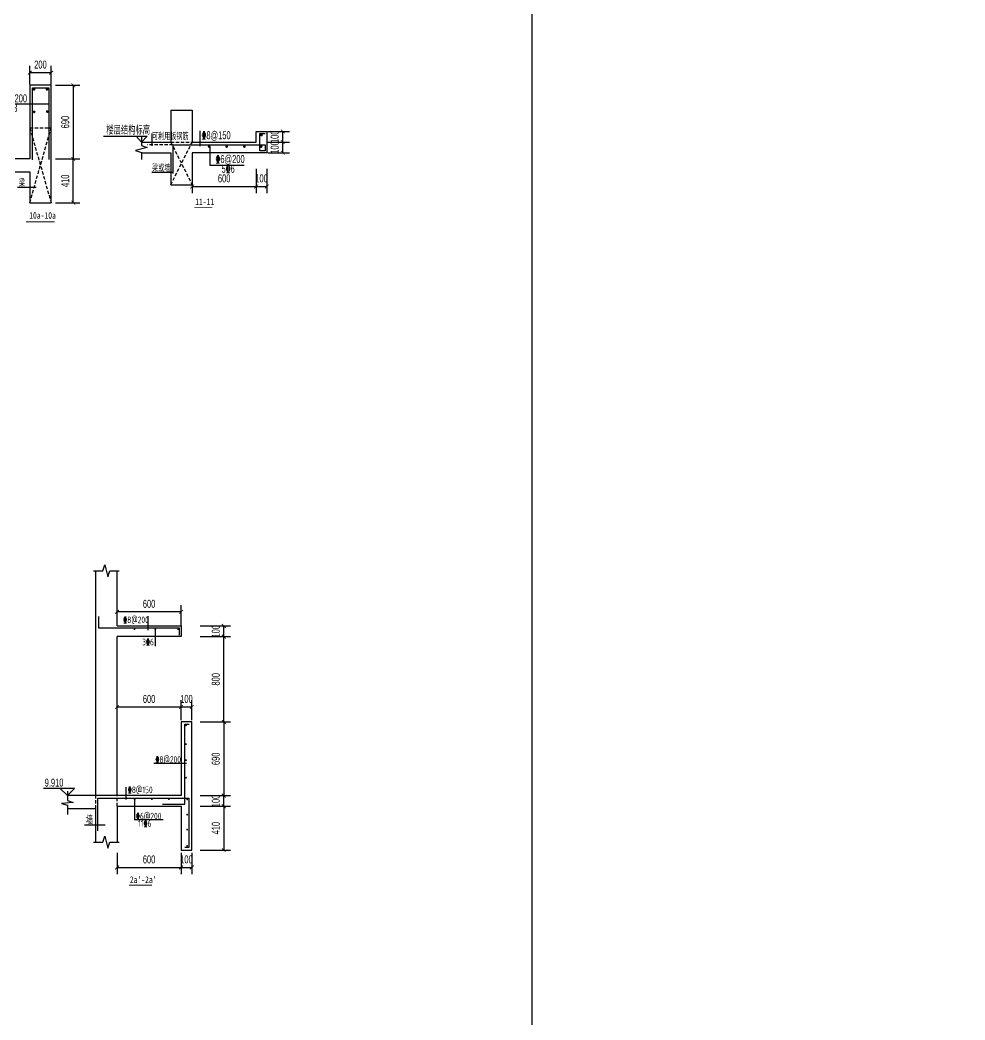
# Model space of a CAD drawing. Extents: x -173820 to 521180, y -715739 to 158231.
# Drawn here: x 49968 to 85370, y -15146 to 22333 of the extents above; entities that cross this region are included whole.
import ezdxf

# ---------------------------------------------------------------- set-up
doc = ezdxf.new("R2010")
doc.units = 0
doc.header["$LTSCALE"] = 1000
doc.linetypes.add('HIDDEN2', pattern=[0.1875, 0.125, -0.0625])
doc.layers.add('JG1', color=3, linetype='Continuous')
doc.layers.add('模板线', color=3, linetype='Continuous')
doc.styles.add('TEXTDIM', font='njadri_romans1.shx', dxfattribs={"width": 0.7, "bigfont": 'njadri_fhztxt.shx'})
doc.styles.add('TEXTSTEEL', font='njadri_tssdeng.shx', dxfattribs={"width": 0.7, "bigfont": 'njadri_tssdchn.shx'})
doc.styles.add('钢筋', font='tssdeng.shx', dxfattribs={"width": 0.7, "height": 250, "bigfont": 'tssdchn.shx'})
doc.styles.add('黑体', font='simhei.ttf', dxfattribs={"width": 0.8})
doc.dimstyles.new('DIM100', dxfattribs={"dimtxt": 300, "dimasz": 1, "dimexe": 250, "dimexo": 0, "dimgap": 150, "dimtad": 1, "dimdec": 0, "dimzin": 0, "dimdsep": 46, "dimtxsty": 'TEXTDIM', "dimblk": 'DI', "dimcen": 0, "dimclrt": 7, "dimadec": 0, "dimazin": 0, "dimtfac": 1, "dimtdec": 0, "dimtix": 1, "dimtmove": 2, "dimatfit": 3, "dimldrblk": 'DI', "dimfxl": 0, "dimtolj": 1, "dimtzin": 0, "dimarcsym": 0})

# ---------------------------------------------------------------- blocks, each defined once
blk = doc.blocks.new('DI')
at = {"color": 3, "const_width": 30}
blk.add_lwpolyline([(-71, -71), (71, 71)], dxfattribs=at)
blk = doc.blocks.new('*D2233')
at = {"layer": 'Defpoints', "color": 0}
for p in [(2869, 5752), (2869, 2992), (3529, 2992)]:
    blk.add_point(p, dxfattribs=at)
at = {"layer": 'JG1', "color": 0, "lineweight": -2}
for p, q in [((2869, 5752), (3779, 5752)), ((3529, 5751), (3529, 2993)), ((2869, 2992), (3779, 2992))]:
    blk.add_line(p, q, dxfattribs=at)
for p, rotation in [((3529, 5752), 90), ((3529, 2992), 270)]:
    blk.add_blockref('DI', p, dxfattribs=dict(at, rotation=rotation))
at = {"layer": 'JG1', "color": 7, "insert": (3229, 4372), "char_height": 300, "attachment_point": 5, "rotation": 90, "style": 'TEXTDIM'}
blk.add_mtext('\\A1;690', dxfattribs=at)
blk = doc.blocks.new('*D2234')
at = {"layer": 'Defpoints', "color": 0}
for p in [(2869, 2992), (3529, 2992), (2869, 1352)]:
    blk.add_point(p, dxfattribs=at)
at = {"layer": 'JG1', "color": 0, "lineweight": -2}
for p, q in [((2869, 2992), (3779, 2992)), ((3529, 1353), (3529, 2991)), ((2869, 1352), (3779, 1352))]:
    blk.add_line(p, q, dxfattribs=at)
for p, rotation in [((3529, 2992), 90), ((3529, 1352), 270)]:
    blk.add_blockref('DI', p, dxfattribs=dict(at, rotation=rotation))
at = {"layer": 'JG1', "color": 7, "insert": (3229, 2172), "char_height": 300, "attachment_point": 5, "rotation": 90, "style": 'TEXTDIM'}
blk.add_mtext('\\A1;410', dxfattribs=at)
blk = doc.blocks.new('*D2235')
at = {"layer": 'Defpoints', "color": 0}
for p in [(2700, 6225), (1900, 5787), (2700, 5787)]:
    blk.add_point(p, dxfattribs=at)
at = {"layer": 'JG1', "color": 0, "lineweight": -2}
for p, q in [((1900, 5787), (1900, 6475)), ((2700, 5787), (2700, 6475)), ((1901, 6225), (2699, 6225))]:
    blk.add_line(p, q, dxfattribs=at)
at = {"layer": 'JG1', "color": 0, "lineweight": -2, "rotation": 180}
blk.add_blockref('DI', (1900, 6225), dxfattribs=at)
at = {"layer": 'JG1', "color": 0, "lineweight": -2}
blk.add_blockref('DI', (2700, 6225), dxfattribs=at)
at = {"layer": 'JG1', "color": 7, "insert": (2300, 6525), "char_height": 300, "attachment_point": 5, "style": 'TEXTDIM'}
blk.add_mtext('\\A1;200', dxfattribs=at)
blk = doc.blocks.new('*D1658')
at = {"layer": 'Defpoints', "color": 0, "linetype": 'Continuous'}
for p in [(2548, 1443), (4948, 1443), (4948, 783)]:
    blk.add_point(p, dxfattribs=at)
at = {"layer": 'JG1', "color": 0, "linetype": 'Continuous', "lineweight": -2}
for p, q in [((2548, 1443), (2548, 533)), ((4948, 1443), (4948, 533)), ((2549, 783), (4947, 783))]:
    blk.add_line(p, q, dxfattribs=at)
at = {"layer": 'JG1', "color": 0, "linetype": 'Continuous', "lineweight": -2, "rotation": 180}
blk.add_blockref('DI', (2548, 783), dxfattribs=at)
at = {"layer": 'JG1', "color": 0, "linetype": 'Continuous', "lineweight": -2}
blk.add_blockref('DI', (4948, 783), dxfattribs=at)
at = {"layer": 'JG1', "color": 7, "linetype": 'Continuous', "insert": (3748, 1083), "char_height": 300, "attachment_point": 5, "style": 'TEXTDIM'}
blk.add_mtext('\\A1;600', dxfattribs=at)
blk = doc.blocks.new('*D1659')
at = {"layer": 'Defpoints', "color": 0, "linetype": 'Continuous'}
for p in [(5381, 2444), (5942, 2444), (5381, 2044)]:
    blk.add_point(p, dxfattribs=at)
at = {"layer": 'JG1', "color": 0, "linetype": 'Continuous', "lineweight": -2}
for p, q in [((5381, 2444), (6192, 2444)), ((5942, 2445), (5942, 2446)), ((5942, 2044), (5942, 2444)), ((5381, 2044), (6192, 2044)), ((5942, 2043), (5942, 2042))]:
    blk.add_line(p, q, dxfattribs=at)
for p, rotation in [((5942, 2444), 270), ((5942, 2044), 90)]:
    blk.add_blockref('DI', p, dxfattribs=dict(at, rotation=rotation))
at = {"layer": 'JG1', "color": 7, "linetype": 'Continuous', "insert": (5642, 2244), "char_height": 300, "attachment_point": 5, "rotation": 90, "style": 'TEXTDIM'}
blk.add_mtext('\\A1;100', dxfattribs=at)
blk = doc.blocks.new('*D1660')
at = {"layer": 'Defpoints', "color": 0, "linetype": 'Continuous'}
for p in [(4948, 1443), (5348, 1443), (5348, 783)]:
    blk.add_point(p, dxfattribs=at)
at = {"layer": 'JG1', "color": 0, "linetype": 'Continuous', "lineweight": -2}
for p, q in [((4948, 1443), (4948, 533)), ((5348, 1443), (5348, 533)), ((4947, 783), (4946, 783)), ((4948, 783), (5348, 783)), ((5349, 783), (5350, 783))]:
    blk.add_line(p, q, dxfattribs=at)
blk.add_blockref('DI', (4948, 783), dxfattribs=at)
at = {"layer": 'JG1', "color": 0, "linetype": 'Continuous', "lineweight": -2, "rotation": 180}
blk.add_blockref('DI', (5348, 783), dxfattribs=at)
at = {"layer": 'JG1', "color": 7, "linetype": 'Continuous', "insert": (5148, 1083), "char_height": 300, "attachment_point": 5, "style": 'TEXTDIM'}
blk.add_mtext('\\A1;100', dxfattribs=at)
blk = doc.blocks.new('*D1661')
at = {"layer": 'Defpoints', "color": 0, "linetype": 'Continuous'}
for p in [(5381, 2844), (5942, 2844), (5381, 2444)]:
    blk.add_point(p, dxfattribs=at)
at = {"layer": 'JG1', "color": 0, "linetype": 'Continuous', "lineweight": -2}
for p, q in [((5381, 2844), (6192, 2844)), ((5942, 2845), (5942, 2846)), ((5942, 2444), (5942, 2844)), ((5381, 2444), (6192, 2444)), ((5942, 2443), (5942, 2442))]:
    blk.add_line(p, q, dxfattribs=at)
for p, rotation in [((5942, 2844), 270), ((5942, 2444), 90)]:
    blk.add_blockref('DI', p, dxfattribs=dict(at, rotation=rotation))
at = {"layer": 'JG1', "color": 7, "linetype": 'Continuous', "insert": (5642, 2644), "char_height": 300, "attachment_point": 5, "rotation": 90, "style": 'TEXTDIM'}
blk.add_mtext('\\A1;100', dxfattribs=at)
blk = doc.blocks.new('*D2203')
at = {"layer": 'Defpoints', "color": 0}
for p in [(5871, 9313), (6761, 9313), (5871, 6113)]:
    blk.add_point(p, dxfattribs=at)
at = {"layer": 'JG1', "color": 0, "lineweight": -2}
for p, q in [((5871, 9313), (7011, 9313)), ((6761, 6114), (6761, 9312)), ((5871, 6113), (7011, 6113))]:
    blk.add_line(p, q, dxfattribs=at)
for p, rotation in [((6761, 9313), 90), ((6761, 6113), 270)]:
    blk.add_blockref('DI', p, dxfattribs=dict(at, rotation=rotation))
at = {"layer": 'JG1', "color": 7, "insert": (6461, 7713), "char_height": 300, "attachment_point": 5, "rotation": 90, "style": 'TEXTDIM'}
blk.add_mtext('\\A1;800', dxfattribs=at)
blk = doc.blocks.new('*D2204')
at = {"layer": 'Defpoints', "color": 0}
for p in [(5871, 2953), (5871, 1313), (6761, 1313)]:
    blk.add_point(p, dxfattribs=at)
at = {"layer": 'JG1', "color": 0, "lineweight": -2}
for p, q in [((5871, 2953), (7011, 2953)), ((6761, 2952), (6761, 1314)), ((5871, 1313), (7011, 1313))]:
    blk.add_line(p, q, dxfattribs=at)
for p, rotation in [((6761, 2953), 90), ((6761, 1313), 270)]:
    blk.add_blockref('DI', p, dxfattribs=dict(at, rotation=rotation))
at = {"layer": 'JG1', "color": 7, "insert": (6461, 2133), "char_height": 300, "attachment_point": 5, "rotation": 90, "style": 'TEXTDIM'}
blk.add_mtext('\\A1;410', dxfattribs=at)
blk = doc.blocks.new('*D2205')
at = {"layer": 'Defpoints', "color": 0}
for p in [(2761, 10241), (2761, 9713), (5161, 9713)]:
    blk.add_point(p, dxfattribs=at)
at = {"layer": 'JG1', "color": 0, "lineweight": -2}
for p, q in [((2761, 9713), (2761, 10491)), ((5160, 10241), (2762, 10241)), ((5161, 9713), (5161, 10491))]:
    blk.add_line(p, q, dxfattribs=at)
at = {"layer": 'JG1', "color": 0, "lineweight": -2, "rotation": 180}
blk.add_blockref('DI', (2761, 10241), dxfattribs=at)
at = {"layer": 'JG1', "color": 0, "lineweight": -2}
blk.add_blockref('DI', (5161, 10241), dxfattribs=at)
at = {"layer": 'JG1', "color": 7, "insert": (3961, 10541), "char_height": 300, "attachment_point": 5, "style": 'TEXTDIM'}
blk.add_mtext('\\A1;600', dxfattribs=at)
blk = doc.blocks.new('*D2206')
at = {"layer": 'Defpoints', "color": 0}
for p in [(5871, 9713), (6761, 9713), (5871, 9313)]:
    blk.add_point(p, dxfattribs=at)
at = {"layer": 'JG1', "color": 0, "lineweight": -2}
for p, q in [((5871, 9713), (7011, 9713)), ((6761, 9714), (6761, 9715)), ((6761, 9313), (6761, 9713)), ((5871, 9313), (7011, 9313)), ((6761, 9312), (6761, 9311))]:
    blk.add_line(p, q, dxfattribs=at)
for p, rotation in [((6761, 9713), 270), ((6761, 9313), 90)]:
    blk.add_blockref('DI', p, dxfattribs=dict(at, rotation=rotation))
at = {"layer": 'JG1', "color": 7, "insert": (6461, 9513), "char_height": 300, "attachment_point": 5, "rotation": 90, "style": 'TEXTDIM'}
blk.add_mtext('\\A1;100', dxfattribs=at)
blk = doc.blocks.new('*D2207')
at = {"layer": 'Defpoints', "color": 0}
for p in [(5871, 6113), (5871, 3353), (6761, 3353)]:
    blk.add_point(p, dxfattribs=at)
at = {"layer": 'JG1', "color": 0, "lineweight": -2}
for p, q in [((5871, 6113), (7011, 6113)), ((6761, 6112), (6761, 3354)), ((5871, 3353), (7011, 3353))]:
    blk.add_line(p, q, dxfattribs=at)
for p, rotation in [((6761, 6113), 90), ((6761, 3353), 270)]:
    blk.add_blockref('DI', p, dxfattribs=dict(at, rotation=rotation))
at = {"layer": 'JG1', "color": 7, "insert": (6461, 4733), "char_height": 300, "attachment_point": 5, "rotation": 90, "style": 'TEXTDIM'}
blk.add_mtext('\\A1;690', dxfattribs=at)
blk = doc.blocks.new('*D2208')
at = {"layer": 'Defpoints', "color": 0}
for p in [(2761, 1211), (5161, 1211), (5161, 661)]:
    blk.add_point(p, dxfattribs=at)
at = {"layer": 'JG1', "color": 0, "lineweight": -2}
for p, q in [((2761, 1211), (2761, 411)), ((5161, 1211), (5161, 411)), ((2762, 661), (5160, 661))]:
    blk.add_line(p, q, dxfattribs=at)
at = {"layer": 'JG1', "color": 0, "lineweight": -2, "rotation": 180}
blk.add_blockref('DI', (2761, 661), dxfattribs=at)
at = {"layer": 'JG1', "color": 0, "lineweight": -2}
blk.add_blockref('DI', (5161, 661), dxfattribs=at)
at = {"layer": 'JG1', "color": 7, "insert": (3961, 961), "char_height": 300, "attachment_point": 5, "style": 'TEXTDIM'}
blk.add_mtext('\\A1;600', dxfattribs=at)
blk = doc.blocks.new('*D2209')
at = {"layer": 'Defpoints', "color": 0}
for p in [(5161, 1211), (5561, 1211), (5561, 661)]:
    blk.add_point(p, dxfattribs=at)
at = {"layer": 'JG1', "color": 0, "lineweight": -2}
for p, q in [((5161, 1211), (5161, 411)), ((5561, 1211), (5561, 411)), ((5160, 661), (5159, 661)), ((5161, 661), (5561, 661)), ((5562, 661), (5563, 661))]:
    blk.add_line(p, q, dxfattribs=at)
blk.add_blockref('DI', (5161, 661), dxfattribs=at)
at = {"layer": 'JG1', "color": 0, "lineweight": -2, "rotation": 180}
blk.add_blockref('DI', (5561, 661), dxfattribs=at)
at = {"layer": 'JG1', "color": 7, "insert": (5361, 961), "char_height": 300, "attachment_point": 5, "style": 'TEXTDIM'}
blk.add_mtext('\\A1;100', dxfattribs=at)
blk = doc.blocks.new('*D2210')
at = {"layer": 'Defpoints', "color": 0}
for p in [(5161, 6675), (2761, 6184), (5161, 6184)]:
    blk.add_point(p, dxfattribs=at)
at = {"layer": 'JG1', "color": 0, "lineweight": -2}
for p, q in [((2761, 6184), (2761, 6925)), ((5161, 6184), (5161, 6925)), ((2762, 6675), (5160, 6675))]:
    blk.add_line(p, q, dxfattribs=at)
at = {"layer": 'JG1', "color": 0, "lineweight": -2, "rotation": 180}
blk.add_blockref('DI', (2761, 6675), dxfattribs=at)
at = {"layer": 'JG1', "color": 0, "lineweight": -2}
blk.add_blockref('DI', (5161, 6675), dxfattribs=at)
at = {"layer": 'JG1', "color": 7, "insert": (3961, 6975), "char_height": 300, "attachment_point": 5, "style": 'TEXTDIM'}
blk.add_mtext('\\A1;600', dxfattribs=at)
blk = doc.blocks.new('*D2211')
at = {"layer": 'Defpoints', "color": 0}
for p in [(5561, 6675), (5161, 6184), (5561, 6184)]:
    blk.add_point(p, dxfattribs=at)
at = {"layer": 'JG1', "color": 0, "lineweight": -2}
for p, q in [((5161, 6184), (5161, 6925)), ((5561, 6184), (5561, 6925)), ((5160, 6675), (5159, 6675)), ((5161, 6675), (5561, 6675)), ((5562, 6675), (5563, 6675))]:
    blk.add_line(p, q, dxfattribs=at)
blk.add_blockref('DI', (5161, 6675), dxfattribs=at)
at = {"layer": 'JG1', "color": 0, "lineweight": -2, "rotation": 180}
blk.add_blockref('DI', (5561, 6675), dxfattribs=at)
at = {"layer": 'JG1', "color": 7, "insert": (5361, 6975), "char_height": 300, "attachment_point": 5, "style": 'TEXTDIM'}
blk.add_mtext('\\A1;100', dxfattribs=at)
blk = doc.blocks.new('*D2212')
at = {"layer": 'Defpoints', "color": 0}
for p in [(5871, 3353), (6761, 3353), (5871, 2953)]:
    blk.add_point(p, dxfattribs=at)
at = {"layer": 'JG1', "color": 0, "lineweight": -2}
for p, q in [((5871, 3353), (7011, 3353)), ((6761, 3354), (6761, 3355)), ((6761, 2953), (6761, 3353)), ((5871, 2953), (7011, 2953)), ((6761, 2952), (6761, 2951))]:
    blk.add_line(p, q, dxfattribs=at)
for p, rotation in [((6761, 3353), 270), ((6761, 2953), 90)]:
    blk.add_blockref('DI', p, dxfattribs=dict(at, rotation=rotation))
at = {"layer": 'JG1', "color": 7, "insert": (6461, 3153), "char_height": 300, "attachment_point": 5, "rotation": 90, "style": 'TEXTDIM'}
blk.add_mtext('\\A1;100', dxfattribs=at)
blk = doc.blocks.new('$1896922')
at = {"layer": 'JG1', "elevation": 0}
for points in [[(1899.6, 5751.9), (1899.6, 2991.9)], [(2699.6, 5751.9), (1899.6, 5751.9)], [(2699.6, 2991.9), (2699.6, 5751.9)], [(901.4, 2511.9), (1899.6, 2511.9), (1899.6, 1351.9), (2699.6, 1351.9), (2699.6, 2991.9)], [(1899.6, 2991.9), (1899.6, 2991.9), (901.4, 2991.9)]]:
    blk.add_lwpolyline(points, dxfattribs=at)
at = {"layer": 'JG1', "color": 6, "linetype": 'Continuous'}
blk.add_lwpolyline([(2006.6, 2958.5), (2006.6, 5658.3), (2617.4, 5658.3), (2617.4, 2975)], dxfattribs=at)
at = {"layer": 'JG1', "const_width": 50}
for points in [[(2084.9, 5598.5, -1), (2034.9, 5598.5, -1)], [(2570.7, 5598.5, -1), (2520.7, 5598.5, -1)], [(2089.5, 4753.6, -1), (2039.5, 4753.6, -1)]]:
    blk.add_lwpolyline(points, format="xyb", close=True, dxfattribs=at)
at = {"layer": 'JG1', "const_width": 50, "elevation": 0}
blk.add_lwpolyline([(2580.2, 4767.3, -1), (2530.2, 4767.3, -1)], format="xyb", close=True, dxfattribs=at)
at = {"layer": 'JG1'}
blk.add_lwpolyline([(631.4, 3261.9), (901.4, 2991.9), (1171.4, 3261.9), (0, 3261.9)], dxfattribs=at)
at = {"layer": 'JG1', "linetype": 'Continuous'}
blk.add_lwpolyline([(901.4, 3165.3), (901.4, 2865), (1121.4, 2795), (681.4, 2675), (901.4, 2605), (901.4, 2175)], dxfattribs=at)
at = {"layer": '模板线'}
for p, q in [((2617.4, 5045.9), (635.4, 5045.9)), ((2138.5, 1921.1), (1436.7, 1921.1))]:
    blk.add_line(p, q, dxfattribs=at)
at = {"layer": '模板线', "linetype": 'HIDDEN2'}
for p, q in [((1899.6, 4151.9, 0), (2699.6, 4151.9, 0)), ((1899.6, 1351.9, 0), (2699.6, 4151.9, 0)), ((1899.6, 4151.9, 0), (2699.6, 1351.9, 0))]:
    blk.add_line(p, q, dxfattribs=at)
at = {"layer": '模板线', "color": 3, "elevation": -307942.8}
blk.add_lwpolyline([(1761.3, 631.4, 31.2, 31.2, 0), (2832.6, 631.4, 0, 0, 0)], format="xyseb", dxfattribs=at)
at = {"layer": 'JG1', "linetype": 'ByBlock', "ltscale": 0.2, "style": 'TEXTSTEEL', "width": 0.7}
for s, p in [('%%1328@200', (707.8, 5111.4)), ('4%%1328', (940.6, 4749.9)), ('9.910', (78.9, 3325))]:
    blk.add_text(s, height=300, dxfattribs=at).set_placement(p)
at = {"layer": '模板线', "style": '钢筋', "width": 0.7}
blk.add_text('梁', height=250, dxfattribs=at).set_placement((1494.3, 1960.1))
at = {"layer": '模板线', "color": 3, "style": '黑体', "width": 0.7}
blk.add_text('10a-10a', height=250, dxfattribs=at).set_placement((1878, 750.6, -307942.8))
at = {"layer": 'JG1'}
dim = blk.add_linear_dim(base=(2699.6, 6224.6, 0), p1=(1899.6, 5786.8, 0), p2=(2699.6, 5786.8, 0), dimstyle='DIM100', override={"dimlfac": 0.25}, dxfattribs=at)
dim.commit()
dim.dimension.update_dxf_attribs({"geometry": '*D2235', "text_midpoint": (2299.6, 6524.6, 0)})
for p1, distance, picture, middle in [((2868.9, 5751.9), 660.5, '*D2233', (3229.3, 4371.9)), ((2868.9, 1351.9), -660.5, '*D2234', (3229.3, 2171.9))]:
    dim = blk.add_aligned_dim(p1=p1, p2=(2868.9, 2991.9), distance=distance, dimstyle='DIM100', override={"dimlfac": 0.25}, dxfattribs=at)
    dim.commit()
    dim.dimension.update_dxf_attribs({"geometry": picture, "text_midpoint": middle})
blk = doc.blocks.new('$1463941')
at = {"layer": 'JG1', "color": 6, "linetype": 'HIDDEN2'}
blk.add_line((1822.3, 2339.2), (875, 2339.2), dxfattribs=at)
at = {"layer": 'JG1', "linetype": 'Continuous'}
for points in [[(1747.9, 3644.4), (1747.9, 2444.4)], [(1747.9, 3644.4), (2547.9, 3644.4)], [(2547.9, 3644.4), (2547.9, 2404.4)], [(-774.3, 2666.4), (862.5, 2666.4), (646.2, 2444.4), (449.2, 2666.4)], [(646.2, 2668.4), (646.2, 2318.4), (866.2, 2248.4), (426.2, 2128.4), (646.2, 2058.4), (646.2, 1788.4)], [(2547.9, 2444.4), (4947.9, 2444.4), (4947.9, 2844.4), (5347.9, 2844.4), (5347.9, 2044.4), (2547.9, 2044.4)], [(646.2, 2444.4), (1747.9, 2444.4)], [(646.2, 2044.4), (1747.9, 2044.4)], [(1747.9, 2044.4), (1747.9, 844.4)], [(2547.9, 2044.4), (2547.9, 844.4)], [(1747.9, 844.4), (2547.9, 844.4)]]:
    blk.add_lwpolyline(points, dxfattribs=at)
at = {"layer": 'JG1', "color": 6, "linetype": 'Continuous'}
for points in [[(1822.3, 2339.2), (5280.7, 2339.2), (5280.7, 2122.5), (5083.6, 2122.5), (5083.6, 2766.1), (5287.3, 2766.1)], [(1822.3, 2339.2), (1822.3, 1271)]]:
    blk.add_lwpolyline(points, dxfattribs=at)
at = {"layer": 'JG1', "const_width": 50}
for points in [[(5167.2, 2705.9, -1), (5117.2, 2705.9, -1)], [(3209.6, 2277.9, -1), (3159.6, 2277.9, -1)], [(3867.7, 2277.9, -1), (3817.7, 2277.9, -1)], [(4529, 2277.9, -1), (4479, 2277.9, -1)], [(5159, 2277.9, -1), (5109, 2277.9, -1)]]:
    blk.add_lwpolyline(points, format="xyb", close=True, dxfattribs=at)
at = {"layer": 'JG1', "linetype": 'HIDDEN2'}
blk.add_lwpolyline([(1747.9, 2444.4), (2547.9, 2444.4)], dxfattribs=at)
at = {"layer": '模板线'}
for p, q in [((1050.4, 2310.5), (1050.4, 2766.7)), ((2846.4, 2287.9), (2846.4, 2867.1)), ((3209.6, 2277.9), (3209.6, 1584.4)), ((3209.6, 1584.4), (4499.3, 1584.4)), ((1817.6, 1299.7), (1040.2, 1299.7))]:
    blk.add_line(p, q, dxfattribs=at)
at = {"layer": '模板线', "linetype": 'HIDDEN2'}
for p, q in [((1747.9, 844.4), (2547.9, 2444.4)), ((1747.9, 2444.4), (2547.9, 844.4))]:
    blk.add_line(p, q, dxfattribs=at)
at = {"layer": '模板线', "color": 3, "elevation": -307942.8}
blk.add_lwpolyline([(2624.9, 0, 31.2, 31.2, 0), (3307.1, 0, 0, 0, 0)], format="xyseb", dxfattribs=at)
at = {"layer": 'JG1', "linetype": 'ByBlock', "ltscale": 0.2, "style": 'TEXTSTEEL', "width": 0.7}
for s, p in [('楼层结构标高', (-666, 2729.4)), ('%%1328@150', (2901.3, 2553.1)), ('%%1326@200', (3425.4, 1659.8)), ('5%%1326', (3650.1, 1294.9))]:
    blk.add_text(s, height=300, dxfattribs=at).set_placement(p)
at = {"layer": '模板线', "style": '钢筋', "width": 0.7}
for s, p in [('可利用板钢筋', (1047.4, 2525.9)), ('梁或墙', (1047.4, 1338.7))]:
    blk.add_text(s, height=250, dxfattribs=at).set_placement(p)
at = {"layer": '模板线', "color": 3, "style": '黑体', "width": 0.7}
blk.add_text('11-11', height=250, dxfattribs=at).set_placement((2661, 82.6, -307942.8))
at = {"layer": 'JG1', "linetype": 'Continuous'}
for p1, p2, distance, picture, middle in [((5380.9, 2444.4), (5380.9, 2844.4), -561.3, '*D1661', (5642.3, 2644.4)), ((5380.9, 2044.4), (5380.9, 2444.4), -561.3, '*D1659', (5642.3, 2244.4)), ((2547.9, 1443.2), (4947.9, 1443.2), -659.9, '*D1658', (3747.9, 1083.3)), ((4947.9, 1443.2), (5347.9, 1443.2), -659.9, '*D1660', (5147.9, 1083.3))]:
    dim = blk.add_aligned_dim(p1=p1, p2=p2, distance=distance, dimstyle='DIM100', override={"dimlfac": 0.25}, dxfattribs=at)
    dim.commit()
    dim.dimension.update_dxf_attribs({"geometry": picture, "text_midpoint": middle})
blk = doc.blocks.new('$1662044')
at = {"layer": 'JG1'}
for p, q in [((5560.9, 6113.1), (5160.9, 6113.1)), ((5160.9, 6113.1), (5160.9, 3353.1)), ((5560.9, 1313.1), (5560.9, 6113.1)), ((5160.9, 3353.1), (901.4, 3353.1)), ((2760.9, 2953.1), (5160.9, 2953.1)), ((5160.9, 2953.1), (5160.9, 1313.1)), ((5160.9, 1313.1), (5560.9, 1313.1))]:
    blk.add_line(p, q, dxfattribs=at)
for points in [[(1879.8, 11779), (2229.8, 11779), (2299.8, 11999), (2419.8, 11559), (2489.8, 11779), (2839.8, 11779)], [(1960.9, 3713.1), (1960.9, 11779)], [(2760.9, 9713.1), (2760.9, 11779)], [(2760.9, 9713.1), (5160.9, 9713.1), (5160.9, 9313.1), (2760.9, 9313.1)], [(2760.9, 3713.1), (2760.9, 9313.1)], [(631.4, 3623.1), (901.4, 3353.1), (1171.4, 3623.1), (0, 3623.1)], [(901.4, 3519.5), (901.4, 3169.5), (1121.4, 3099.5), (681.4, 3052.7), (901.4, 2989.5), (901.4, 2639.5)], [(1960.9, 3353.1), (1960.9, 3713.1)], [(2760.9, 3353.1), (2760.9, 3713.1)], [(901.4, 2873.1), (1960.9, 2873.1)], [(1960.9, 1609), (1960.9, 2873.1)], [(2760.9, 2953.1), (2760.9, 1609)], [(1879.8, 1609), (2229.8, 1609), (2299.8, 1829), (2419.8, 1389), (2489.8, 1609), (2839.8, 1609)]]:
    blk.add_lwpolyline(points, dxfattribs=at)
at = {"layer": '模板线'}
for p, q in [((3927.1, 9558.6), (3927.1, 10082.8)), ((4194.3, 9591.9), (4194.3, 8959.5)), ((5366.1, 4553.6), (4143.5, 4553.6)), ((3108, 3209.8), (3108, 3664.8)), ((3131.3, 3287.1), (3086.3, 3227.8)), ((3415.4, 3216.9), (3415.4, 2442.7)), ((4490.9, 2442.7), (3415.4, 2442.7)), ((2310, 2248.5), (1545.7, 2248.5))]:
    blk.add_line(p, q, dxfattribs=at)
at = {"layer": '模板线', "linetype": 'HIDDEN2'}
for p, q in [((1960.9, 2873.1), (1960.9, 3353.1)), ((2760.9, 2953.1), (2760.9, 3353.1))]:
    blk.add_line(p, q, dxfattribs=at)
at = {"layer": '模板线', "color": 6}
for points in [[(5094.8, 9370.8), (5094.8, 9628.2), (2080.5, 9628.2), (2080.5, 10061.5)], [(4459.2, 3031.2), (5300.7, 3031.2), (5300.7, 6034.4), (5468.1, 6034.4)], [(2042.6, 2033.3), (2042.6, 3257), (5449.5, 3257), (5449.5, 1404.9), (5303.8, 1404.9)]]:
    blk.add_lwpolyline(points, dxfattribs=at)
at = {"layer": '模板线', "color": 6, "linetype": 'HIDDEN2'}
for points, const_width in [([(3430.4, 9588, -1), (3396.6, 9588, -1)], 33.7), ([(4211.2, 9588, -1), (4177.4, 9588, -1)], 33.7), ([(5064.3, 9588.1, -1), (5030.6, 9588.1, -1)], 33.7), ([(5327.9, 5987.7, 1), (5361.6, 5987.7, 1)], 33.8), ([(5327.9, 5283.9, 1), (5361.6, 5283.9, 1)], 33.8), ([(5327.9, 4682.3, 1), (5361.6, 4682.3, 1)], 33.8), ([(5327.9, 4024.8, 1), (5361.6, 4024.8, 1)], 33.8), ([(3404.5, 3216.9, 1), (3438.2, 3216.9, 1)], 33.8), ([(4050.6, 3216.9, 1), (4084.4, 3216.9, 1)], 33.8), ([(4686.8, 3216.9, 1), (4720.5, 3216.9, 1)], 33.8), ([(5403.6, 3207.9, -1), (5369.9, 3207.9, -1)], 33.7), ([(5403.6, 2640.3, -1), (5369.9, 2640.3, -1)], 33.7), ([(5403.6, 2078.6, -1), (5369.9, 2078.6, -1)], 33.7), ([(5403.6, 1468.7, -1), (5369.9, 1468.7, -1)], 33.7)]:
    blk.add_lwpolyline(points, format="xyb", close=True, dxfattribs=dict(at, const_width=const_width))
at = {"layer": '模板线', "color": 3, "elevation": -307942.8}
blk.add_lwpolyline([(3208.3, 0, 31.2, 31.2, 0), (4074.5, 0, 0, 0, 0)], format="xyseb", dxfattribs=at)
at = {"layer": 'JG1', "style": 'TEXTSTEEL', "width": 0.7}
for s, p in [('9.910', (50.6, 3690.8)), ('墙', (1589.6, 2277.4))]:
    blk.add_text(s, height=300, dxfattribs=at).set_placement(p)
at = {"layer": '模板线', "style": '钢筋', "width": 0.7}
for s, p in [('%%1328@200', (2992, 9815.8)), ('3%%1326', (3702.6, 8985.8)), ('%%1328@200', (4196.8, 4580.7)), ('%%1328@150', (3164.8, 3444.3)), ('%%1326@200', (3470.2, 2459.1)), ('11%%1326', (3552.1, 2185.5))]:
    blk.add_text(s, height=250, dxfattribs=at).set_placement(p)
at = {"layer": '模板线', "color": 3, "style": '黑体', "width": 0.7}
blk.add_text("2a'-2a'", height=250, dxfattribs=at).set_placement((3239.6, 77.3, -307942.8))
at = {"layer": 'JG1'}
for base, p1, p2, picture, middle in [((2760.9, 10240.6), (5160.9, 9713.1), (2760.9, 9713.1), '*D2205', (3960.9, 10540.6)), ((5160.9, 6674.6), (2760.9, 6183.7), (5160.9, 6183.7), '*D2210', (3960.9, 6974.6)), ((5560.9, 6674.6), (5160.9, 6183.7), (5560.9, 6183.7), '*D2211', (5360.9, 6974.6)), ((5160.9, 661.5), (2760.9, 1211.3), (5160.9, 1211.3), '*D2208', (3960.9, 961.5)), ((5560.9, 661.5), (5160.9, 1211.3), (5560.9, 1211.3), '*D2209', (5360.9, 961.5))]:
    dim = blk.add_linear_dim(base=base, p1=p1, p2=p2, dimstyle='DIM100', override={"dimlfac": 0.25}, dxfattribs=at)
    dim.commit()
    dim.dimension.update_dxf_attribs({"geometry": picture, "text_midpoint": middle})
for p1, p2, distance, picture, middle in [((5871.5, 9313.1), (5871.5, 9713.1), -889.2, '*D2206', (6460.7, 9513.1)), ((5871.5, 6113.1), (5871.5, 9313.1), -889.2, '*D2203', (6460.7, 7713.1)), ((5871.5, 6113.1), (5871.5, 3353.1), 889.2, '*D2207', (6460.7, 4733.1)), ((5871.5, 2953.1), (5871.5, 3353.1), -889.2, '*D2212', (6460.7, 3153.1)), ((5871.5, 2953.1), (5871.5, 1313.1), 889.2, '*D2204', (6460.7, 2133.1))]:
    dim = blk.add_aligned_dim(p1=p1, p2=p2, distance=distance, dimstyle='DIM100', override={"dimlfac": 0.25}, dxfattribs=at)
    dim.commit()
    dim.dimension.update_dxf_attribs({"geometry": picture, "text_midpoint": middle})

msp = doc.modelspace()

# ---------------------------------------------------------------- hatches: boundary and pattern name
at = {"layer": '模板线'}
h = msp.add_hatch(dxfattribs=at)
h.set_pattern_fill('AR-CONC', color=8, scale=50, style=0)
h.paths.add_polyline_path([(85370, -6524), (82970, -6524), (82970, -7324), (82970, -8098), (83262, -8098), (83303.7, -7969.6), (83370.3, -8226.4), (83412, -8098), (83770, -8098), (83770, -7324), (85370, -7324)])

# ---------------------------------------------------------------- linework, layer by layer
at = {"layer": '模板线', "elevation": 0}
msp.add_lwpolyline([(-14954.7, 43470.8), (69145.3, 43470.8), (69145.3, -15929.2), (-14954.7, -15929.2)], close=True, dxfattribs=at)

# ---------------------------------------------------------------- block references
at = {"layer": '模板线'}
for name, p in [('$1896922', (48434.6, 14134, 0)), ('$1463941', (53869, 15311.7, 0)), ('$1662044', (50842.5, -10089.5))]:
    msp.add_blockref(name, p, dxfattribs=at)

doc.saveas('drawing.dxf')
